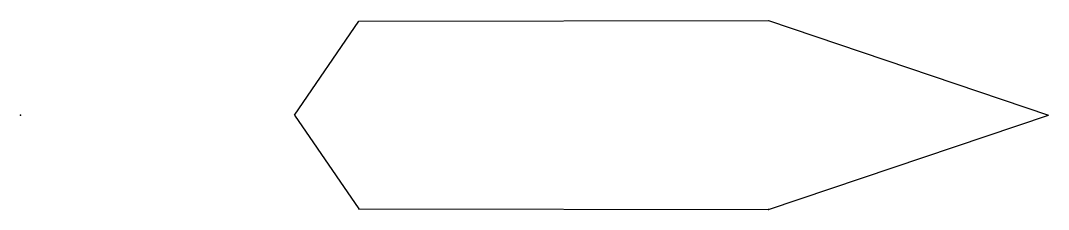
# Model space of a CAD drawing. Header units: millimetres. Extents: x 0 to 2195, y -201 to 201.
import ezdxf

# ---------------------------------------------------------------- set-up
doc = ezdxf.new("R2010")
doc.units = ezdxf.units.MM
doc.header["$MEASUREMENT"] = 0

msp = doc.modelspace()

# ---------------------------------------------------------------- linework, layer by layer
for p, q in [((584.9, 0), (722.4, 200)), ((722.4, 200), (1597.4, 201.2)), ((1597.4, 201.2), (2194.9, 0)), ((584.9, 0), (722.4, -200)), ((1597.4, -201.2), (2194.9, 0)), ((722.4, -200), (1597.4, -201.2))]:
    msp.add_line(p, q)
for p in [(0, 0), (722.4, -200), (1597.4, -201.2)]:
    msp.add_point(p)

doc.saveas('drawing.dxf')
